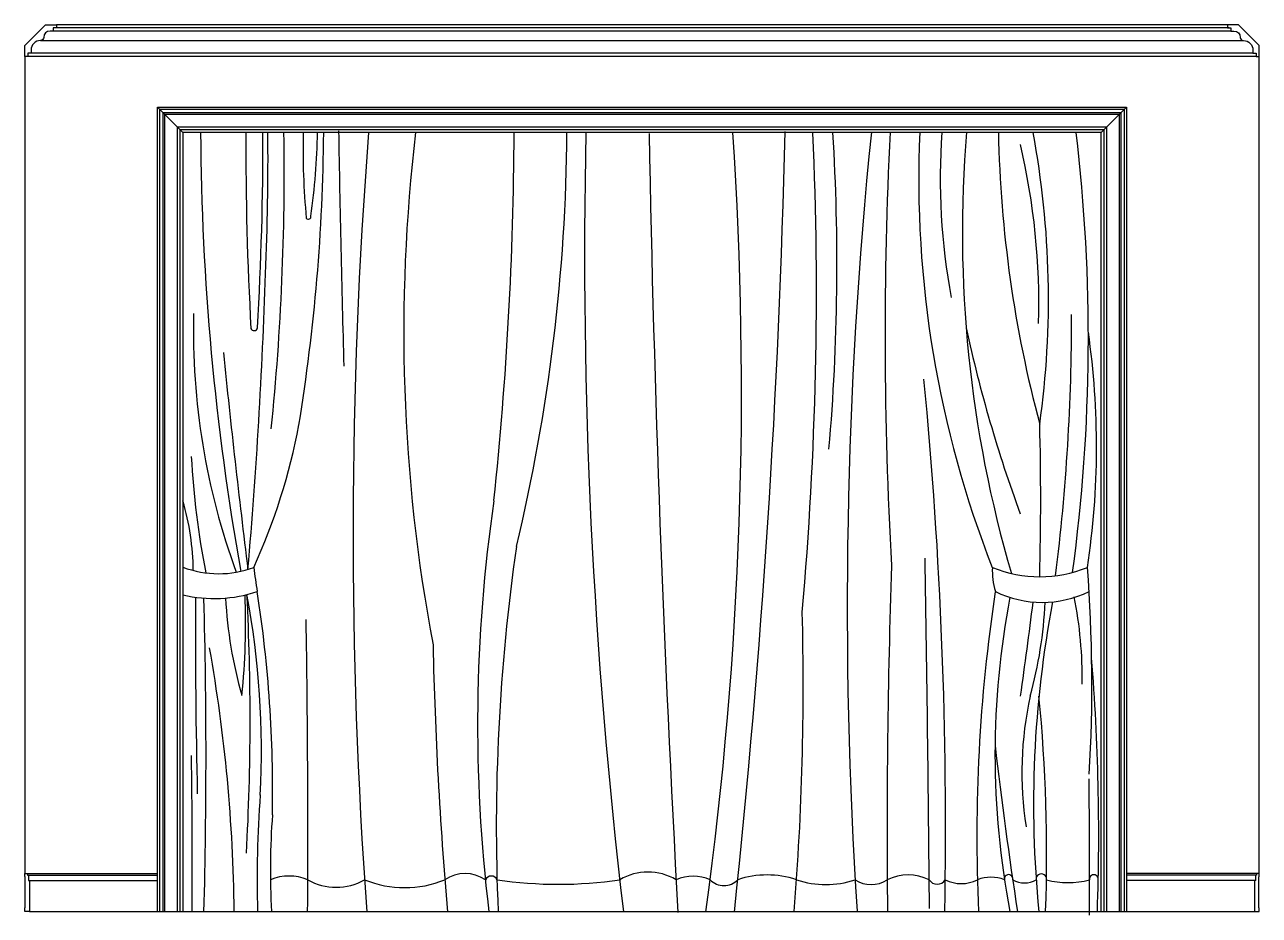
# Model space of a CAD drawing. Header units: metres. Extents: x 6041 to 9941, y 10806 to 13618.
import ezdxf

# ---------------------------------------------------------------- set-up
doc = ezdxf.new("R2010")
doc.units = ezdxf.units.M
for name, color, linetype in [('3', 3, 'Continuous'), ('4', 4, 'Continuous'), ('7', 7, 'Continuous')]:
    doc.layers.add(name, color=color, linetype=linetype)

# ---------------------------------------------------------------- blocks, each defined once
blk = doc.blocks.new('窗-040')
at = {"layer": '3'}
for p, q in [((3810, 2780), (90, 2780)), ((3805, 2790), (100, 2790)), ((50, 2750), (3850, 2750)), ((3880, 2710), (20, 2710)), ((420, 2540), (500, 2460)), ((3480, 2540), (3400, 2460)), ((9.06, 115), (420, 115)), ((12.06, 98), (420, 98)), ((3890.94, 115), (3480, 115)), ((3887.94, 98), (3480, 98))]:
    blk.add_line(p, q, dxfattribs=at)
for points in [[(427, 0), (427, 2533), (3473, 2533), (3473, 0)], [(437, 0), (437, 2523), (3463, 2523), (3463, 0)], [(443, 0), (443, 2517), (3457, 2517), (3457, 0)], [(483, 0), (483, 2477), (3417, 2477), (3417, 0)], [(491, 0), (491, 2469), (3409, 2469), (3409, 0)]]:
    blk.add_lwpolyline(points, dxfattribs=at)
for centre, radius, start, end in [((10342.67, 2397.01), 9643.88, 179.63, 183.31), ((-9149.56, 2433.87), 9902.26, 356.58, 0.15), ((-7199.11, 2332.5), 8018.96, 354.21, 0.91), ((3123.03, 2403.77), 2243.82, 178.56, 185.49), ((-1461.52, 2515.88), 2387.39, 352.29, 358.66), ((87853.75, 4026.46), 86876.4, 181.03, 181.52), ((17373.17, 1192.38), 16336.12, 175.55, 184.19), ((-10013.64, 2513.6), 11559.91, 353.96, 359.73), ((-4078.83, 2502.67), 5792.05, 346.52, 359.58), ((-9863.93, 1647.18), 12128.24, 352.19, 3.84), ((-9030.69, 1960.04), 11531.64, 354.95, 2.48), ((-4188.13, 2042.4), 6753.97, 355.05, 3.54), ((17436.47, 958.64), 14838.21, 174.19, 183.7), ((4951.11, 2314.78), 2058.93, 175.96, 190.54), ((372.63, 1934.24), 2861.36, 352.05, 10.59), ((-2122.67, 1809.82), 5482.74, 352.25, 6.81), ((70759.53, 3776.91), 68800.02, 181.1, 183.15), ((993.58, 1916.28), 2210.1, 358.44, 13.22), ((896.03, 2194.3), 8.4, 219.03, 9.83), ((2750.88, 1834.28), 2217.98, 178.6, 200.12), ((-3163.99, 1866.57), 6470.86, 352.84, 0.16), ((724.69, 1844.37), 10.48, 199.94, 350.58), ((7237.28, 2766.42), 4362.19, 192.23, 200.26), ((27772.07, 4483.44), 27280.03, 185.72, 187.17), ((-11784.97, 267.02), 14693.81, 358.96, 5.52), ((-6103.05, 1301.64), 9312.54, 358.5, 1.46), ((3144.29, 1577.6), 2621.82, 183.08, 191.18), ((-296.67, 1065.67), 829.42, 0.76, 16.16), ((6327.09, 589), 4896.46, 171.69, 186.91), ((7617.59, 270.48), 6127.79, 171.73, 182.53), ((-121518.48, -1011.38), 124380.69, 0.47, 0.98), ((23355.3, 900.64), 22816.13, 179.77, 181.33), ((-18263.32, 491.77), 18836.12, 358.5, 1.51), ((1960.92, 1054.76), 1327.92, 182.81, 196.28), ((-1577.12, 911.46), 2274.93, 354.22, 2.21), ((-7097.17, 607.37), 7809.21, 356.89, 2.89), ((5704.11, 496.1), 2639.04, 169.17, 190.84), ((-9603.95, 2542.5), 12884.83, 351.69, 353.02), ((1866.36, 1039.51), 1358.6, 344.66, 357.33), ((2033.29, 736.72), 1307.46, 359.16, 11.34), ((-6267.74, 708.66), 8727.07, 355.34, 1.55), ((-40994.4, 241.6), 41888.96, 359.67, 0.93), ((4242.38, 440.23), 1092.47, 167.31, 189.1), ((-1838.78, 183.97), 5067.07, 357.92, 5.62), ((17433.23, 2194.38), 14464.71, 186.63, 188.73), ((-21537.12, 153.28), 22066.58, 359.6, 0.88), ((4368.4, 98.62), 3634.12, 175.75, 181.56), ((1391.13, 7.14), 112.77, 55.43, 124.57), ((1968.8, -49.39), 173.91, 59.2, 120.8), ((3211.34, 102.25), 16.41, 352.13, 187.87), ((835.28, -41.99), 153.78, 67.42, 112.58), ((983.97, 257.21), 180.98, 240.31, 299.69), ((1200.38, 410.36), 335.25, 247.78, 292.22), ((1473.63, 91.45), 20.4, 24.79, 155.21), ((1685.96, 1408.38), 1322.66, 261.57, 278.43), ((2111.52, -19.28), 130.81, 65.77, 114.23), ((2208.84, 142.28), 60.75, 224.1, 315.9), ((2345.27, -174.5), 289.76, 71.32, 108.68), ((2530.6, 375.66), 290.77, 251.45, 288.55), ((2673.84, 177.6), 92.7, 236.83, 303.17), ((2790.9, -37.52), 152.68, 64.25, 115.75), ((2882.57, 115.63), 29.76, 211.69, 328.31), ((2958.79, 200.81), 112.93, 243.21, 296.79), ((3052.32, -7.49), 115.64, 68.36, 111.64), ((3107.95, 102.84), 13.3, 347.65, 192.35), ((3158.01, 163.26), 73.32, 239.63, 300.37), ((3295.4, 349.02), 258.08, 254.77, 285.23), ((3377.24, 101.83), 14.16, 352.56, 187.44)]:
    blk.add_arc(centre, radius, start, end, dxfattribs=at)
at = {"layer": '4'}
blk.add_line((500, 2460), (500, 0), dxfattribs=at)
for points in [[(20, 2720), (20, 2710), (10, 2710), (10, 2700), (0, 2700), (0, 2734.14), (65.86, 2800), (100, 2800), (100, 2790), (90, 2790), (90, 2780), (80, 2780, 0.41), (60, 2760, -0.41), (50, 2750, 0.41)], [(3880, 2720), (3880, 2710), (3890, 2710), (3890, 2700), (3900, 2700), (3900, 2734.14), (3834.14, 2800), (3800, 2800), (3800, 2790), (3810, 2790), (3810, 2780), (3820, 2780, -0.41), (3840, 2760, 0.41), (3850, 2750, -0.41)], [(12.06, 112), (12.06, 98, -0.41), (15.06, 95), (15.06, 0), (0, 0), (0, 11.22), (1.03, 11.47), (1.03, 109.5), (0, 110.38), (0, 120), (6.06, 120, -0.41), (9.06, 117), (9.06, 115, -0.41)], [(3887.94, 112), (3887.94, 98, 0.41), (3884.94, 95), (3884.94, 0), (3900, 0), (3900, 11.22), (3898.97, 11.47), (3898.97, 109.5), (3900, 110.38), (3900, 120), (3893.94, 120, 0.41), (3890.94, 117), (3890.94, 115, 0.41)]]:
    blk.add_lwpolyline(points, format="xyb", close=True, dxfattribs=at)
for points in [[(3800, 2800), (100, 2800)], [(0, 2700), (0, 120)], [(3900, 120), (3900, 2700)], [(3400, 0), (3400, 2460), (500, 2460)], [(15.06, 0), (3884.94, 0)]]:
    blk.add_lwpolyline(points, dxfattribs=at)
for centre, radius, start, end in [((-5070.19, 2504.74), 6014.89, 350.73, 359.57), ((6167.85, 2311.43), 3343.65, 177.45, 201.49), ((-1063.22, 1900.02), 1963.44, 335.52, 349.32), ((2599.81, 1318.79), 1890.48, 187.06, 189.4), ((3290.05, 1076.35), 233.53, 177.55, 196.51), ((-3361.91, 378.18), 4145.05, 358.99, 8.77), ((8131.81, 238.96), 5124.01, 171.35, 182.67), ((3283.91, 125.99), 2507.82, 175.9, 182.88)]:
    blk.add_arc(centre, radius, start, end, dxfattribs=at)
at = {"layer": '7'}
for p, q in [((3890, 2700), (10, 2700)), ((6.06, 120), (420, 120)), ((3893.94, 120), (3480, 120))]:
    blk.add_line(p, q, dxfattribs=at)
blk.add_lwpolyline([(420, 0), (420, 2540), (3480, 2540), (3480, 0)], dxfattribs=at)
for centre, radius, start, end in [((8702.19, 2505.22), 8146.5, 180.32, 190.12), ((-7053.52, 2373.27), 7822.12, 357.36, 0.64), ((6519.01, 1828.85), 5321.53, 173.19, 190.69), ((19295.03, 2071.18), 17526.47, 178.73, 186.79), ((-27205.77, 3149.7), 29615.68, 353.89, 358.67), ((15890.5, 1821.12), 13172.6, 177.22, 183.17), ((6800.33, 2145.67), 3838.28, 175.3, 196.32), ((6924.98, 2535.6), 3849.87, 181.13, 195.01), ((-15788.08, 2522.91), 16556.24, 355, 358.24), ((842.6, 1468.04), 2543.23, 351.37, 8.17), ((28645.11, 241.66), 25920.94, 178.12, 180.53), ((612.97, 1384.18), 317.77, 249.18, 290.39), ((3206.87, 1456.81), 399.76, 247.94, 292.06), ((-1506.56, 715.9), 4877.66, 356.68, 4.36), ((599.31, 1419.04), 430.88, 256.68, 288.32), ((-1968.76, 504.99), 2716.48, 357.1, 10.51), ((3214.19, 1315.89), 339.85, 244.18, 295.82), ((6602.68, 338.16), 3415.9, 169.21, 185.68), ((-4411.67, -53.32), 5073.72, 0.6, 10.05), ((14450.93, 1132.75), 13164.35, 181.27, 184.94), ((-3639.15, 240.36), 7031.84, 358.04, 4.57), ((-243521.79, 74.02), 246884.99, 359.98, 0.08)]:
    blk.add_arc(centre, radius, start, end, dxfattribs=at)

msp = doc.modelspace()

# ---------------------------------------------------------------- block references
at = {"layer": '3'}
msp.add_blockref('窗-040', (6040.57, 10818.12), dxfattribs=at)

doc.saveas('drawing.dxf')
